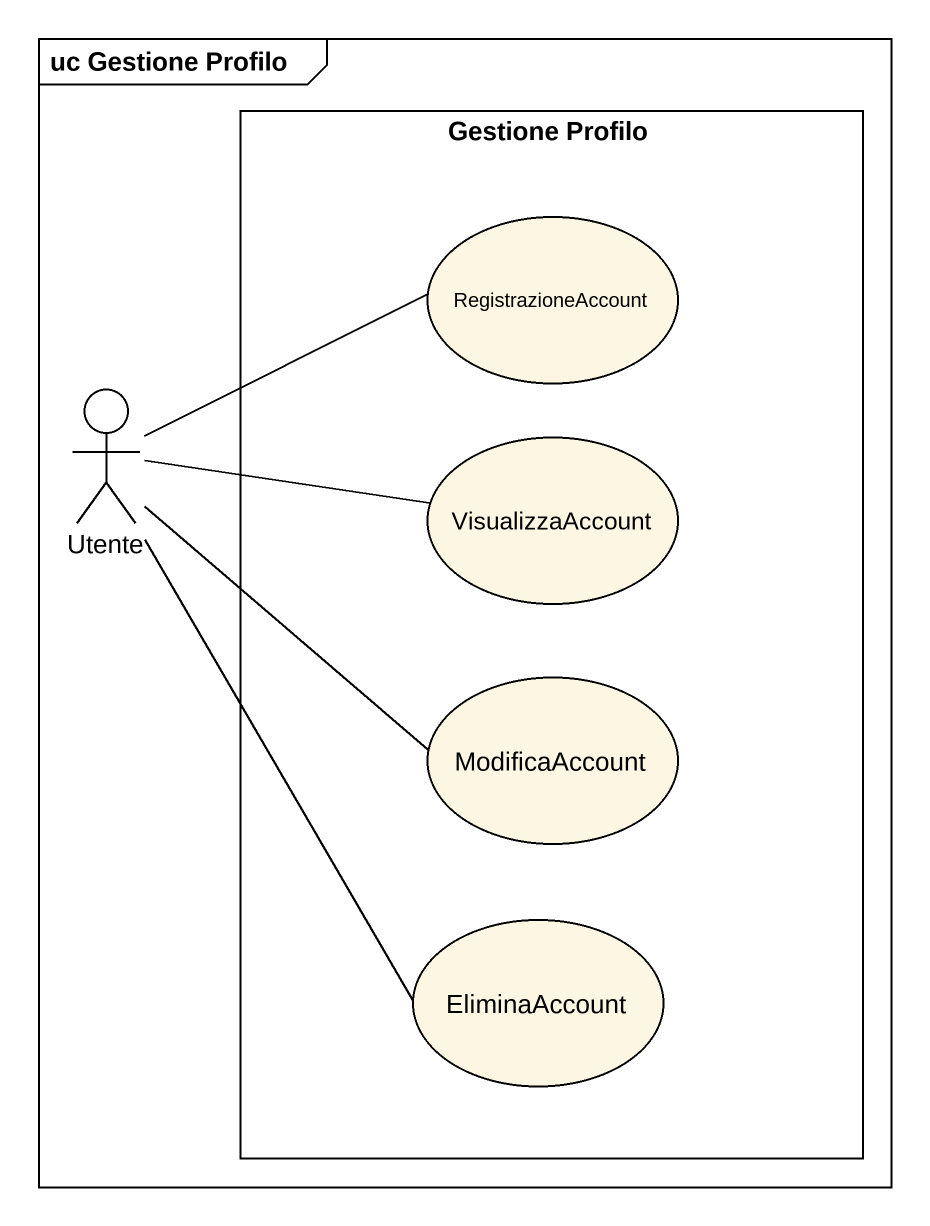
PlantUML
@startuml
mainframe uc Gestione Profilo
rectangle "Gestione Profilo" as Gestione_Profilo {
  usecase RegistrazioneAccount
  usecase VisualizzaAccount
  usecase ModificaAccount
  usecase EliminaAccount
}
actor Utente
Utente -right- RegistrazioneAccount
Utente -right- VisualizzaAccount
Utente -right- ModificaAccount
Utente -- EliminaAccount
@enduml
